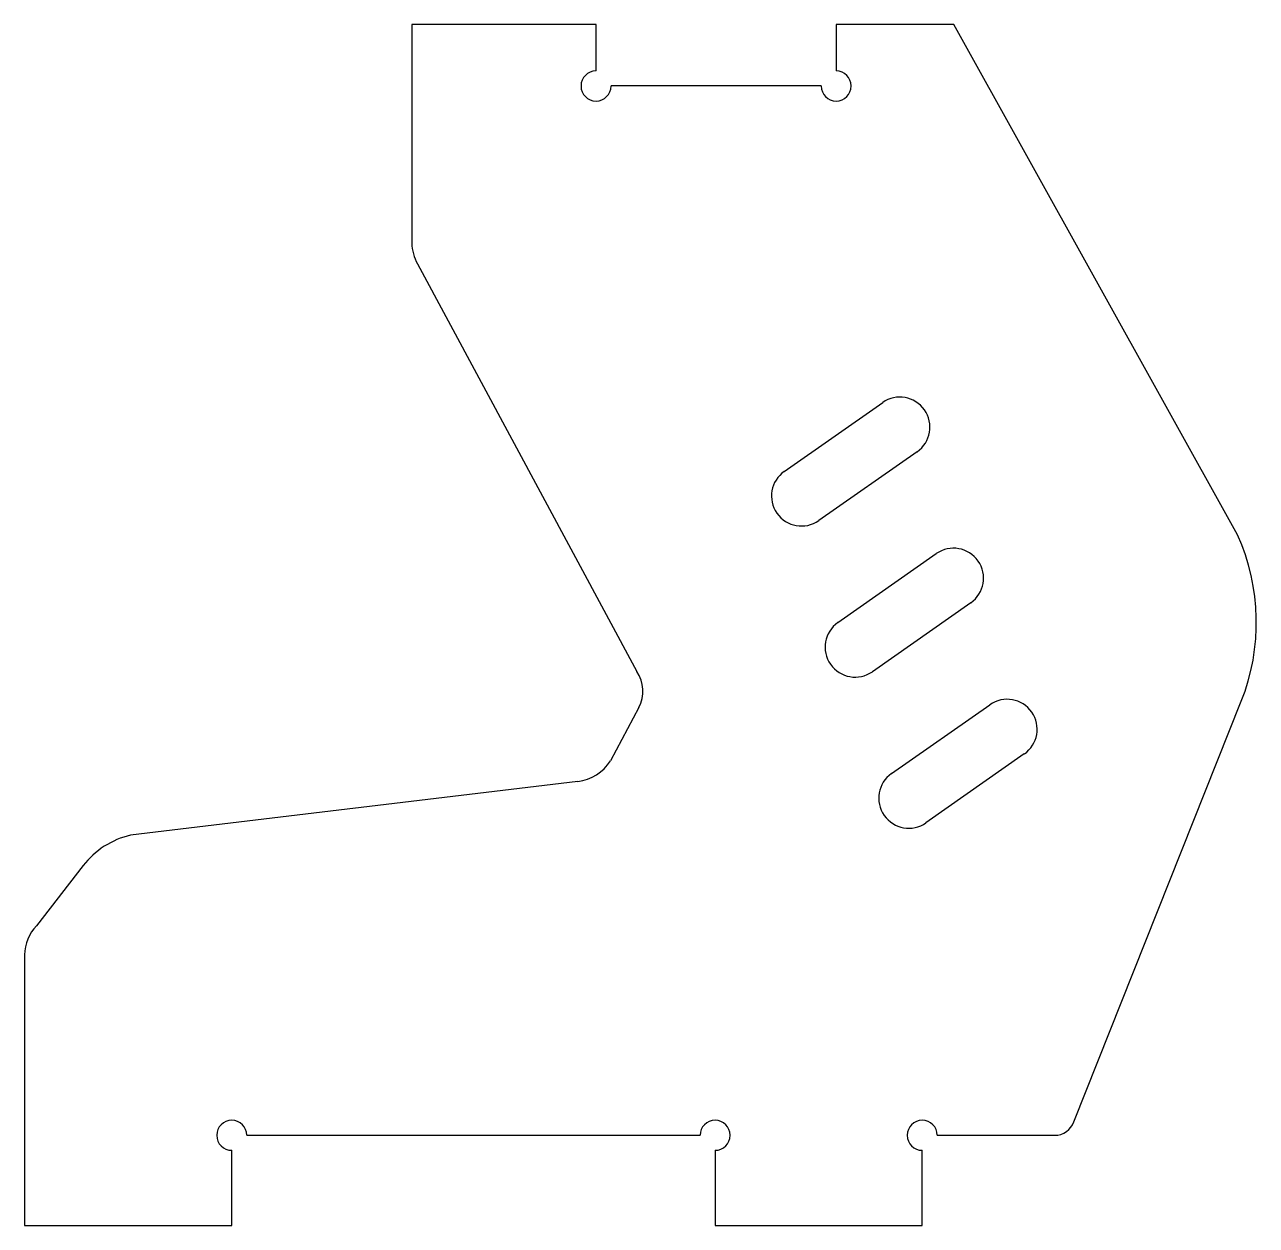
# Model space of a CAD drawing. Header units: millimetres. Extents: x 48.3 to 89.3, y 0 to 40.
import ezdxf

# ---------------------------------------------------------------- set-up
doc = ezdxf.new("R2010")
doc.units = ezdxf.units.MM

msp = doc.modelspace()

# ---------------------------------------------------------------- linework, layer by layer
at = {"layer": 'PROFILE'}
for p, q in [((67.285, 40), (61.147, 40)), ((61.147, 40), (61.147, 32.722)), ((67.285, 38.456), (67.285, 40)), ((79.2, 40), (75.285, 40)), ((75.285, 40), (75.285, 38.456)), ((88.653, 23), (79.2, 40)), ((74.785, 37.956), (67.785, 37.956)), ((61.337, 32.031), (68.643, 18.451)), ((73.558, 25.117), (76.835, 27.411)), ((77.982, 25.773), (74.705, 23.478)), ((75.344, 20.083), (78.62, 22.378)), ((79.768, 20.739), (76.491, 18.445)), ((68.711, 17.25), (67.765, 15.473)), ((77.13, 15.05), (80.406, 17.344)), ((83.202, 3.451), (88.78, 17.461)), ((81.553, 15.706), (78.277, 13.411)), ((66.678, 14.79), (51.782, 12.999)), ((50.2, 11.983), (48.647, 9.983)), ((48.251, 9.014), (48.251, 0)), ((55.651, 3), (70.752, 3)), ((78.652, 3), (82.566, 3)), ((55.151, 0), (55.151, 2.5)), ((71.252, 2.5), (71.252, 0)), ((78.152, 0), (78.152, 2.5)), ((48.251, 0), (55.151, 0)), ((71.252, 0), (78.152, 0))]:
    msp.add_line(p, q, dxfattribs=at)
for centre, radius, start, end in [((67.285, 37.956), 0.5, 90, 360), ((75.285, 37.956), 0.5, 180, 450), ((62.751, 32.792), 1.606, 182.5021, 208.28), ((77.408, 26.592), 1, 305, 485), ((74.131, 24.298), 1, 125, 305), ((82.198, 20.081), 7.085, 338.291, 384.3297), ((79.194, 21.558), 1, 305, 485), ((75.917, 19.264), 1, 125, 305), ((67.69, 17.795), 1.158, 331.9542, 394.5413), ((80.98, 16.525), 1, 305, 485), ((66.498, 16.283), 1.504, 276.8585, 327.4049), ((77.703, 14.231), 1, 125, 305), ((52.429, 10.253), 2.821, 103.2511, 142.1599), ((49.636, 9.014), 1.385, 135.5887, 180), ((55.151, 3), 0.5, 0, 270), ((71.252, 3), 0.5, 270, 540), ((78.152, 3), 0.5, 0, 270), ((82.566, 3.675), 0.675, 270, 340.5873)]:
    msp.add_arc(centre, radius, start, end, dxfattribs=at)

doc.saveas('drawing.dxf')
